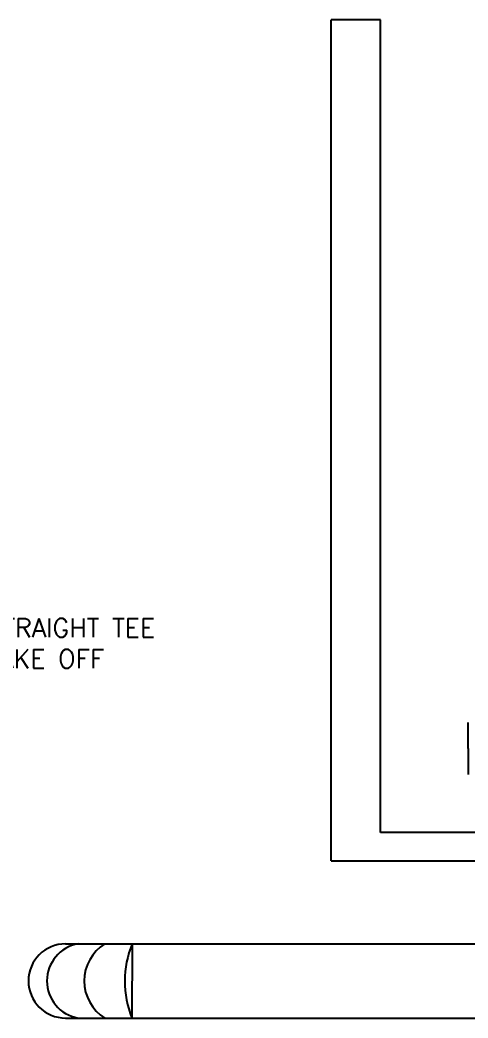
# Model space of a CAD drawing. Header units: inches. Extents: x 72601 to 92539, y -26779 to -15965.
# Drawn here: x 82381 to 84193, y -26779 to -22743 of the extents above; entities that cross this region are included whole.
import ezdxf

# ---------------------------------------------------------------- set-up
doc = ezdxf.new("R2010")
doc.units = ezdxf.units.IN
doc.header["$MEASUREMENT"] = 0
doc.layers.add('FENCE', color=1, linetype='Continuous')
doc.layers.add('M-X-BKGD', color=8, linetype='Continuous')
doc.styles.add('SIMS', font='simplex.shx')

msp = doc.modelspace()

# ---------------------------------------------------------------- linework, layer by layer
at = {"layer": 'M-X-BKGD'}
for p, q in [((83639.4, -26143.2), (83639.4, -22743.2)), ((83839.4, -22743.2), (83639.4, -22743.2)), ((83839.4, -26029.1), (83839.4, -22743.2)), ((84193.3, -25685.7), (84193.3, -25584.6)), ((84193.3, -25689.6), (84193.3, -25584.6)), ((84193.3, -25689.6), (84193.3, -25794.5)), ((84193.3, -25693.5), (84193.3, -25794.5)), ((84716.2, -26029.1), (83839.4, -26029.1)), ((83639.4, -26143.2), (92539.4, -26143.2)), ((82565.3, -26479.1), (84264.4, -26479.1)), ((82835, -26479.1), (82834.1, -26779.1)), ((82565.3, -26779.1), (84266.2, -26779.1))]:
    msp.add_line(p, q, dxfattribs=at)
for centre, radius, start, end in [((82565.3, -26629.1), 150, 90, 270), ((82565.3, -26629.1), 150, 90, 270), ((82642.7, -26629.1), 152.4, 100.1653, 259.8347), ((82816.9, -26629.1), 176.1, 121.5878, 238.4122), ((83197.3, -26630.1), 392.5, 157.3713, 202.3037)]:
    msp.add_arc(centre, radius, start, end, dxfattribs=at)

# ---------------------------------------------------------------- texts
at = {"layer": 'FENCE', "color": 3, "insert": (82245.8, -25163.6, -422.2), "char_height": 75, "width": 821.356, "attachment_point": 1, "style": 'SIMS'}
msp.add_mtext('\\A1;STRAIGHT TEE TAKE OFF ', dxfattribs=at)

doc.saveas('drawing.dxf')
